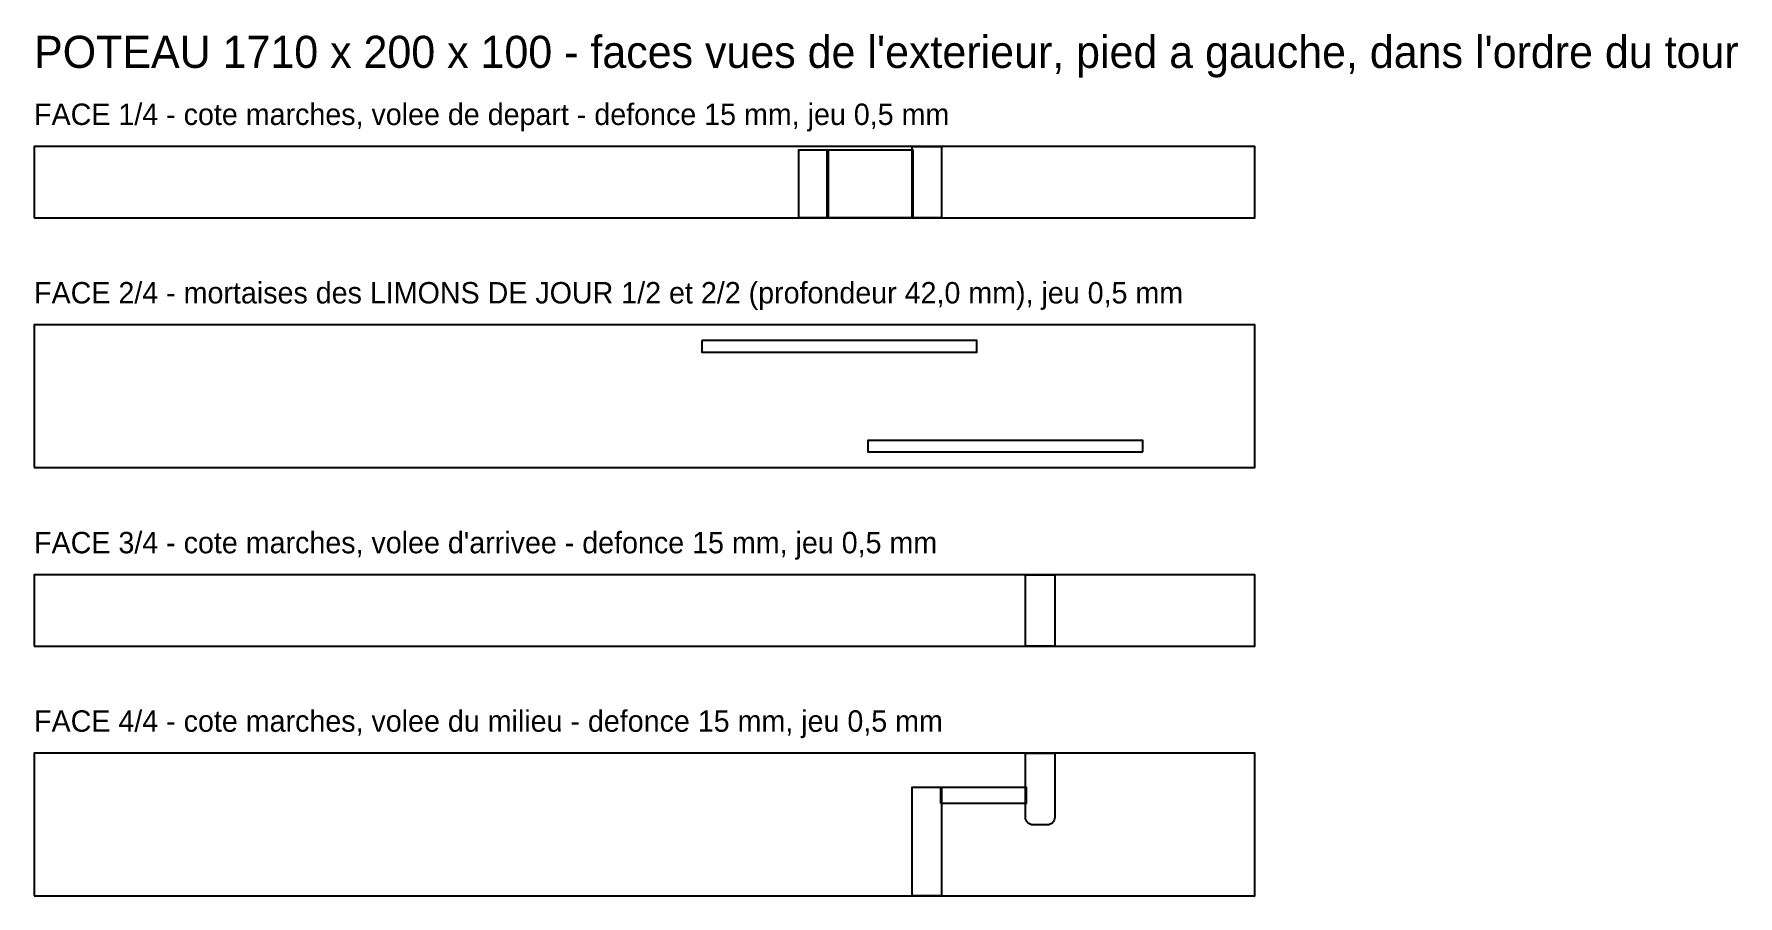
# Model space of a CAD drawing. Header units: millimetres. Extents: x 0 to 2387, y -950 to 257.
import ezdxf

# ---------------------------------------------------------------- set-up
doc = ezdxf.new("R2010")
doc.units = ezdxf.units.MM
for name, color, linetype in [('DECOUPE', 7, 'CONTINUOUS'), ('DEFONCE', 1, 'CONTINUOUS'), ('MORTAISE', 2, 'CONTINUOUS'), ('TEXTE', 3, 'CONTINUOUS')]:
    doc.layers.add(name, color=color, linetype=linetype)

msp = doc.modelspace()

# ---------------------------------------------------------------- linework, layer by layer
at = {"layer": 'DECOUPE'}
for points in [[(0, 0), (1710, 0), (1710, 100), (0, 100)], [(0, -350), (1710, -350), (1710, -150), (0, -150)], [(0, -600), (1710, -600), (1710, -500), (0, -500)], [(0, -950), (1710, -950), (1710, -750), (0, -750)]]:
    msp.add_lwpolyline(points, close=True, dxfattribs=at)
at = {"layer": 'DEFONCE'}
for points in [[(1230.088, 0), (1230.088, 100), (1271.088, 100), (1271.088, 0)], [(1071.265, 0), (1071.265, 95.391), (1112.265, 95.391), (1112.265, 0)], [(1111.265, 0), (1111.265, 95.391), (1231.088, 95.391), (1231.088, 0)], [(1388.912, -600), (1388.912, -500), (1429.912, -500), (1429.912, -600)], [(1230.088, -950), (1230.088, -797.5), (1271.088, -797.5), (1271.088, -950)], [(1270.088, -820.5), (1270.088, -797.5), (1389.912, -797.5), (1389.912, -820.5)]]:
    msp.add_lwpolyline(points, close=True, dxfattribs=at)
msp.add_lwpolyline([(1388.912, -750), (1429.912, -750), (1429.912, -840, -0.414214), (1419.412, -850.5), (1399.412, -850.5, -0.414214), (1388.912, -840)], format="xyb", close=True, dxfattribs=at)
at = {"layer": 'MORTAISE'}
for points in [[(935.608, -172), (935.608, -188), (1320.783, -188), (1320.783, -172)], [(1553.215, -328), (1553.215, -312), (1168.041, -312), (1168.041, -328)]]:
    msp.add_lwpolyline(points, close=True, dxfattribs=at)

# ---------------------------------------------------------------- texts
at = {"layer": 'TEXTE'}
for s, height, p in [("POTEAU 1710 x 200 x 100 - faces vues de l'exterieur, pied a gauche, dans l'ordre du tour", 45, (0, 210)), ('FACE 1/4 - cote marches, volee de depart - defonce 15 mm, jeu 0,5 mm', 30, (0, 130)), ('FACE 2/4 - mortaises des LIMONS DE JOUR 1/2 et 2/2 (profondeur 42,0 mm), jeu 0,5 mm', 30, (0, -120)), ("FACE 3/4 - cote marches, volee d'arrivee - defonce 15 mm, jeu 0,5 mm", 30, (0, -470)), ('FACE 4/4 - cote marches, volee du milieu - defonce 15 mm, jeu 0,5 mm', 30, (0, -720))]:
    msp.add_text(s, height=height, dxfattribs=at).set_placement(p)

doc.saveas('drawing.dxf')
